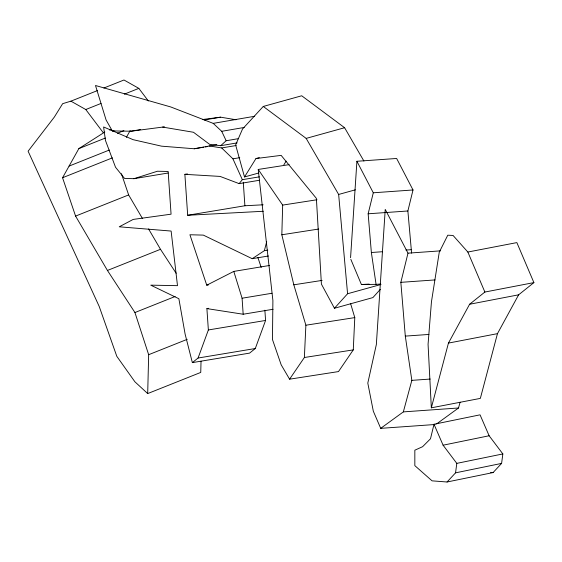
<?xml version="1.0" encoding="UTF-8"?>
<svg xmlns="http://www.w3.org/2000/svg" width="562" height="562" viewBox="0 0 562 562"><rect width="100%" height="100%" fill="white"/><g stroke="black" fill="none" stroke-linecap="round" stroke-linejoin="round"><path stroke-width="0.84" d="M201.034 361.19L200.753 372.423L147.694 393.576L148.663 354.699L134.936 312.535L107.44 270.455L75.582 216.089L62.558 177.74L78.856 148.614L104.841 132.014M258.225 169.45L272.9 300.53L272.465 339.518L281.183 364.829L289.585 379.188L304.372 357.502L305.883 325.215L293.814 284.808L281.829 234.775L282.672 205.095L258.225 169.45L289.114 164.645M289.585 379.188L338.486 371.58L353.273 349.894L354.784 317.607L350.597 303.585M350.569 257.712L356.912 161.28L396.639 158.47L413.014 189.97L407.879 210.982L411.595 253.139M447.057 481.999L455.55 472.839L456.801 463.369L443.088 445.195L434.004 424.261L480.053 414.833L489.13 435.761L502.849 453.934L501.599 463.404L493.099 472.565L447.057 481.999L432.066 480.847L414.833 465.631L414.833 450.197L422.603 446.699L430.485 438.789L434.004 424.261M380.39 284.056L376.069 284.358L371.363 252.507L368.152 213.792L373.287 192.787L356.912 161.28M380.706 428.349L403.347 411.89L411.841 380.355L405.3 336.111L400.847 282.342L407.984 253.16L385.237 209.415L376.343 344.548L367.801 383.101L373.323 411.215L380.706 428.349L435.002 424.507M208.46 284.913L206.753 285.194L189.921 234.761L203.325 235.113L252.205 258.689L264.372 250.68L266.676 241.737M431.335 407.822L448.448 343.087L469.607 304.253L484.88 292.043L533.9 282.609L516.864 242.601L467.844 252.036L453.063 235.457L447.774 235.204L439.259 252.205L431.447 301.829L428.068 344.302L431.335 407.822L480.348 398.388L497.461 333.652L518.628 294.818L533.9 282.609M436.583 423.931L458.522 407.984L460.088 402.174M203.655 147.202L194.262 148.761L161.526 146.162L133.089 139.671L103.612 126.97L105.452 140.437L115.533 167.258L124.56 178.421L133.953 178.688L157.437 171.234L168.143 171.466L171.066 214.178L133.187 219.419L119.249 226.802L171.122 231.059L177.494 285.665L150.742 285.152L178.871 298.724L185.116 334.109L192.359 362.616L198.077 358.022L208.362 329.957L206.9 308.601L208.607 308.313M192.359 362.616L249.577 353.119L255.296 348.524L265.573 320.452L264.878 310.203M126.387 137.332L130.208 130.496M363.916 161.055L344.604 127.722L301.71 95.779L263.269 106.45L242.517 129.021L235.64 144.947L244.505 176.953L255.97 158.554L259.314 157.627M283.866 164.799L286.163 161.118M263.304 211.277L187.68 215.267L184.877 174.332L220.114 176.419L239.145 183.633L242.327 179.678L259.412 176.847M255.97 158.554L281.14 155.372L316.385 198.386L321.415 284.133L334.446 308.264L347.583 293.743L381.015 284.463M380.312 289.381L372.887 297.593L334.446 308.264M226.163 140.746L221.716 131.311L213.195 123.366L170.693 106.935L95.491 85.501L106.085 119.966L112.302 130.925L131.002 131.22L162.664 127.089L193.461 132.26L209.626 144.343L220.683 145.698L226.163 140.746L238.267 138.674M206.753 285.194L233.792 271.411L269.655 265.454M147.694 393.576L134.887 381.774L116.798 356.301L99.2 306.445L28.1 151.199L54.338 117.072L62.656 103.675L70.924 101.16L97.451 90.58M103.886 88.016L123.984 80.001L138.835 88.374L148.354 100.991M70.924 101.16L85.775 109.527L101.048 103.443M124.364 94.142L138.835 88.374M109.667 130.096L111.276 129.45M78.856 148.614L105.382 138.034M117.444 133.229L123.872 130.665M69.077 166.085L109.274 150.061M62.558 177.74L112.4 157.866M75.582 216.089L128.642 194.93L142.355 218.344M107.44 270.455L160.5 249.303L176.145 273.244M134.936 312.535L175.133 296.504M148.663 354.699L187.251 339.315M263.269 106.45L306.164 138.393L344.604 127.722M244.505 176.953L258.71 173.012M306.164 138.393L338.647 194.459L355.36 189.823M443.088 445.195L489.13 435.761M456.801 463.369L502.849 453.934M455.55 472.839L501.599 463.404M469.607 304.253L518.628 294.818M448.448 343.087L497.461 333.652M194.262 148.761L216.784 144.652M112.302 130.925L114.03 130.63M131.002 131.22L140.514 129.59M162.664 127.089L164.392 126.794M204.168 119.987L220.592 117.177L235.991 119.762M213.195 123.366L254.698 116.271M221.716 131.311L244.196 127.462M220.683 145.698L237.115 142.888M205.362 146.921L207.069 146.64M209.099 145.93L221.667 147.932L236.188 145.523M221.667 147.932L232.928 158.821L239.756 157.69M133.953 178.688L168.108 173.019M184.877 174.332L187.441 173.904M239.145 183.633L259.637 180.233M187.68 215.267L244.892 205.762L263.149 204.8M264.372 250.68L267.793 250.111M252.205 258.689L268.432 255.998M233.792 271.411L242.082 298.218L271.966 293.259M206.9 308.601L243.177 314.235L273.062 309.276M208.362 329.957L265.573 320.452M198.077 358.022L255.296 348.524M282.672 205.095L316.989 199.756M281.829 234.775L318.724 229.036M293.814 284.808L322.124 280.403M305.883 325.215L354.784 317.607M304.372 357.502L353.273 349.894M202.622 119.523L220.592 117.177M373.287 192.787L413.014 189.97M368.152 213.792L407.879 210.982M371.363 252.507L382.589 251.713M405.904 250.062L411.082 249.697M407.984 253.16L440.39 250.87M400.847 282.342L435.002 279.925M405.3 336.111L428.947 334.439M411.841 380.355L430.232 379.055M403.347 411.89L458.522 407.984M350.843 259.37L361.401 284.512L369.171 284.091M361.401 284.512L376.069 284.358M490.605 472.375L493.099 472.565M85.775 109.527L103.232 132.66M148.551 228.917L160.5 249.303M232.928 158.821L242.327 179.678M467.844 252.036L484.88 292.043M121.434 173.714L128.642 194.93M257.895 257.501L261.204 267.428M338.647 194.459L347.583 293.743M243.283 182.25L244.892 205.762M242.082 298.218L243.177 314.235"/></g></svg>
